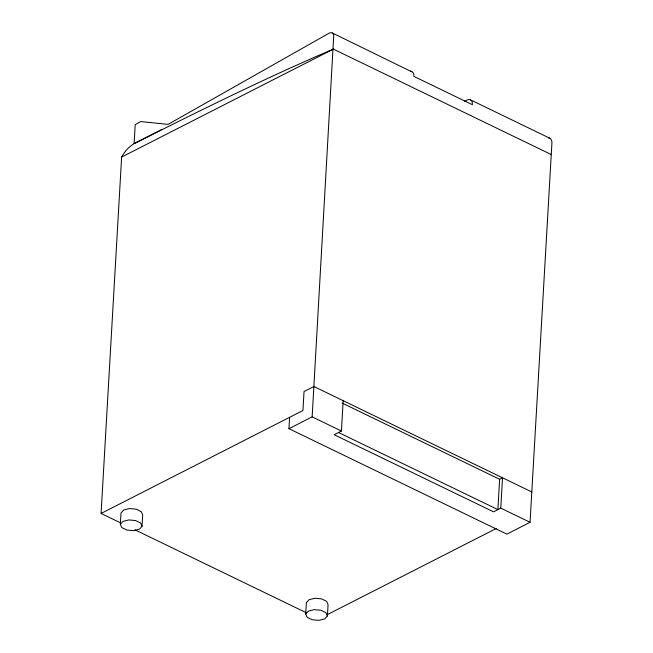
<?xml version="1.0" encoding="UTF-8"?>
<svg xmlns="http://www.w3.org/2000/svg" width="653" height="653" viewBox="0 0 653 653"><rect width="100%" height="100%" fill="white"/><g stroke="black" fill="none" stroke-linecap="round" stroke-linejoin="round"><path stroke-width="0.98" d="M120.307 522.751L101.084 513.446L121.629 157.071A68.377 45.522 63 0 1 134.11 143.627L161.193 129.816M120.348 524.286L121.009 512.907L123.719 509.985L129.531 508.565L136.232 509.185L141.252 511.617L142.689 514.931L142.028 526.302L139.318 529.224L133.506 530.644L126.804 530.024L121.784 527.591L120.348 524.286L123.058 521.355L128.878 519.935L135.571 520.563L140.599 522.988L142.028 526.302M548.544 137.905A8.726 5.167 -62.2 0 1 551.916 143.178L530.048 522.294L506.85 534.13L288.952 428.686L289.606 417.316M288.952 428.686L312.15 416.859L333.765 35.074A8.726 4.612 -66.1 0 0 328.965 33.262L168.09 124.38L140.681 121.564L135.204 124.674L134.11 143.627C199.818 110.675 265.689 77.895 333.356 49.114L551.254 154.549M305.726 613.983L306.388 602.613L309.098 599.683L314.909 598.262L321.611 598.891L326.631 601.323L328.067 604.629L327.406 616.008L324.696 618.93L318.884 620.35L312.183 619.73L307.163 617.297L305.726 613.983L308.436 611.061L314.256 609.641L320.95 610.261L325.978 612.694L327.406 616.008M530.048 522.294L500.786 508.132L493.529 511.83L334.173 434.718L341.421 431.021L343.168 400.689M500.786 508.132L502.532 477.8L499.627 479.278L497.88 509.609L338.523 432.498M121.629 157.071L333.356 49.114M464.324 101.452L467.026 100.072A8.726 4.889 -64.2 0 1 470.47 99.844L549.679 138.167M101.084 513.446L302.943 410.508L304.037 391.555L313.897 386.527L531.803 491.962M327.129 614.726L496.402 528.416M332.401 33.034L412.916 72.369A8.726 4.889 -64.2 0 1 413.855 76.368L472.388 104.7A8.726 4.889 -64.2 0 0 471.458 100.693L470.47 99.844M342.099 403.056L499.627 479.278M312.15 416.859L341.421 431.021M134.959 529.836L306.167 612.677M410.672 71.193A8.726 4.889 -64.2 0 1 411.929 71.512"/></g></svg>
